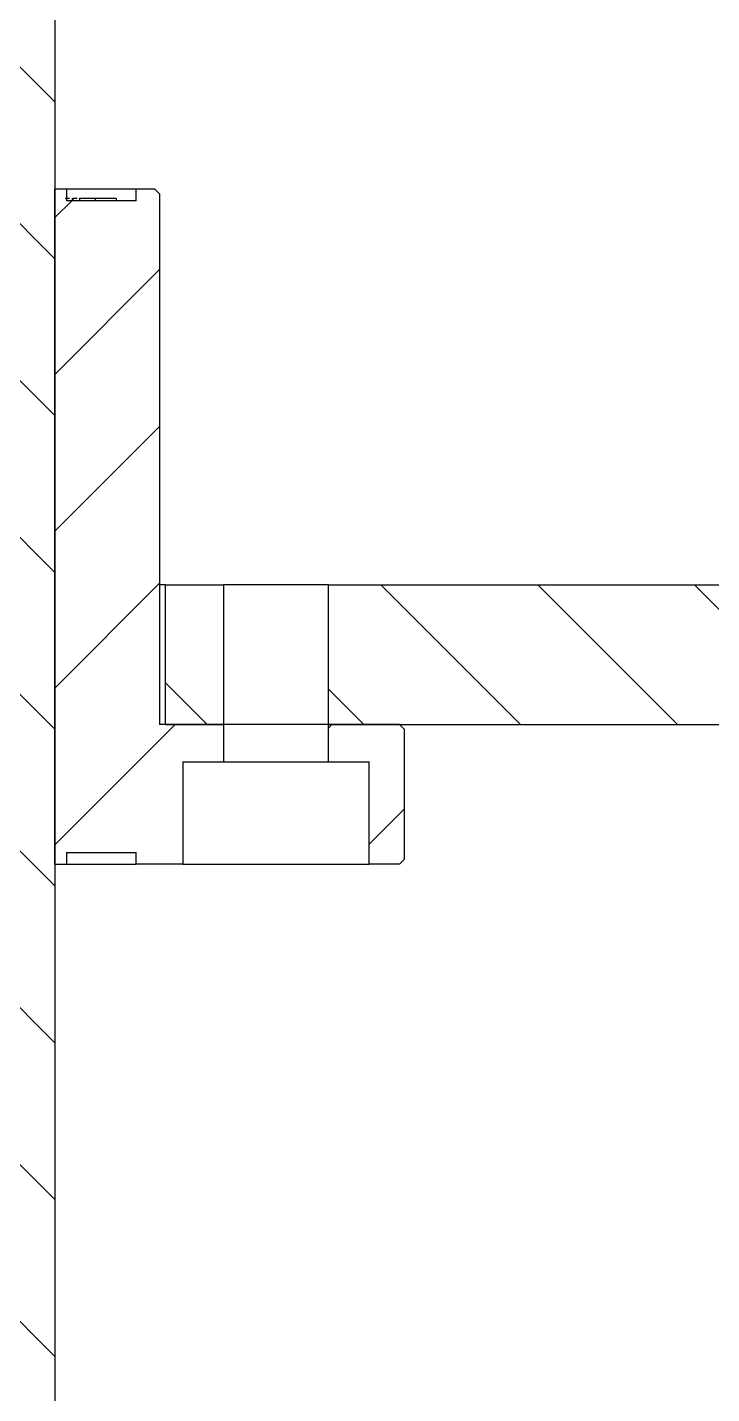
# Model space of a CAD drawing. Header units: millimetres. Extents: x -300 to 1184, y 5 to 1469.
# Drawn here: x 318.6 to 338.2, y 1349.88 to 1389 of the extents above; entities that cross this region are included whole.
import ezdxf

# ---------------------------------------------------------------- set-up
doc = ezdxf.new("R2010")
doc.units = ezdxf.units.MM

msp = doc.modelspace()

# ---------------------------------------------------------------- hatches: boundary and pattern name
at = {"linetype": 'Continuous', "lineweight": 18}
h = msp.add_hatch(dxfattribs=at)
h.set_pattern_fill('ANSI31', angle=90, style=0)
h.paths.add_polyline_path([(312.724, 1451.503), (312.724, 1259.503), (319.39, 1259.503), (319.39, 1451.503)], flags=0)
h = msp.add_hatch(dxfattribs=at)
h.set_pattern_fill('ANSI31', style=0)
h.paths.add_polyline_path([(321.724, 1365.033), (323.057, 1365.033), (323.057, 1367.966), (324.224, 1367.966), (324.224, 1369.033), (322.39, 1369.033), (322.39, 1384.233), (322.257, 1384.366), (321.724, 1384.366), (321.724, 1384.033), (319.724, 1384.033), (319.724, 1384.366), (319.39, 1384.366), (319.39, 1365.033), (319.724, 1365.033), (319.724, 1365.366), (321.724, 1365.366)], flags=0)
h = msp.add_hatch(dxfattribs=at)
h.set_pattern_fill('ANSI31', angle=90, style=0)
h.paths.add_polyline_path([(322.557, 1373.033), (322.557, 1369.033), (324.224, 1369.033), (324.224, 1373.033)], flags=0)
h = msp.add_hatch(dxfattribs=at)
h.set_pattern_fill('ANSI31', angle=90, style=0)
h.paths.add_polyline_path([(349.057, 1373.033), (327.224, 1373.033), (327.224, 1369.033), (349.057, 1369.033)], flags=0)
h = msp.add_hatch(dxfattribs=at)
h.set_pattern_fill('ANSI31', style=0)
h.paths.add_polyline_path([(328.39, 1365.033), (329.257, 1365.033), (329.39, 1365.166), (329.39, 1368.9), (329.257, 1369.033), (327.224, 1369.033), (327.224, 1367.966), (328.39, 1367.966)], flags=0)

# ---------------------------------------------------------------- linework, layer by layer
at = {"color": 7, "linetype": 'Continuous', "lineweight": 25}
for p, q in [((319.39, 1451.503), (319.39, 1259.503)), ((319.39, 1365.033), (319.39, 1384.366)), ((319.724, 1384.366), (319.39, 1384.366)), ((319.724, 1384.366), (319.724, 1384.033)), ((321.724, 1384.366), (319.724, 1384.366)), ((321.724, 1384.033), (321.724, 1384.366)), ((322.257, 1384.366), (321.724, 1384.366)), ((322.39, 1384.233), (322.257, 1384.366)), ((322.39, 1384.233), (322.39, 1369.033)), ((319.809, 1384.1), (319.689, 1384.1)), ((321.724, 1384.033), (319.724, 1384.033)), ((319.884, 1384.108), (319.884, 1384.033)), ((319.907, 1384.1), (319.907, 1384.033)), ((320.097, 1384.108), (320.097, 1384.033)), ((320.1, 1384.1), (320.1, 1384.033)), ((320.503, 1384.1), (320.503, 1384.108)), ((320.549, 1384.1), (320.549, 1384.033)), ((321.144, 1384.1), (320.549, 1384.1)), ((321.144, 1384.1), (321.144, 1384.033)), ((322.557, 1373.033), (322.39, 1373.033)), ((322.557, 1369.033), (322.557, 1373.033)), ((322.557, 1373.033), (324.224, 1373.033)), ((324.224, 1373.033), (324.224, 1369.033)), ((327.224, 1373.033), (324.224, 1373.033)), ((327.224, 1369.033), (327.224, 1373.033)), ((327.224, 1373.033), (349.057, 1373.033)), ((324.224, 1369.033), (322.39, 1369.033)), ((322.557, 1369.033), (324.224, 1369.033)), ((324.224, 1369.033), (324.224, 1367.966)), ((327.224, 1369.033), (324.224, 1369.033)), ((327.224, 1367.966), (327.224, 1369.033)), ((329.257, 1369.033), (327.224, 1369.033)), ((327.224, 1369.033), (349.057, 1369.033)), ((329.39, 1368.9), (329.257, 1369.033)), ((329.39, 1368.9), (329.39, 1365.166)), ((323.057, 1367.966), (324.224, 1367.966)), ((323.057, 1367.966), (323.057, 1365.033)), ((324.224, 1367.966), (327.224, 1367.966)), ((327.224, 1367.966), (328.39, 1367.966)), ((328.39, 1365.033), (328.39, 1367.966)), ((319.724, 1365.366), (321.724, 1365.366)), ((319.724, 1365.366), (319.724, 1365.033)), ((321.724, 1365.033), (321.724, 1365.366)), ((319.39, 1365.033), (319.724, 1365.033)), ((319.724, 1365.033), (321.724, 1365.033)), ((323.057, 1365.033), (321.724, 1365.033)), ((323.057, 1365.033), (328.39, 1365.033)), ((329.257, 1365.033), (328.39, 1365.033)), ((329.257, 1365.033), (329.39, 1365.166))]:
    msp.add_line(p, q, dxfattribs=at)
for points, knots in [([(320.027, 1384.1), (320.007, 1384.1), (319.95, 1384.1), (319.924, 1384.1), (319.907, 1384.1)], [0, 0, 0, 0, 0.336981, 1, 1, 1, 1]), ([(320.549, 1384.1), (320.493, 1384.1), (320.383, 1384.1), (320.229, 1384.1), (320.127, 1384.1), (320.109, 1384.1), (320.1, 1384.1)], [0, 0, 0, 0, 0.281636, 0.559844, 0.779835, 1, 1, 1, 1])]:
    msp.add_open_spline(points, degree=3, knots=knots, dxfattribs=at)

doc.saveas('drawing.dxf')
